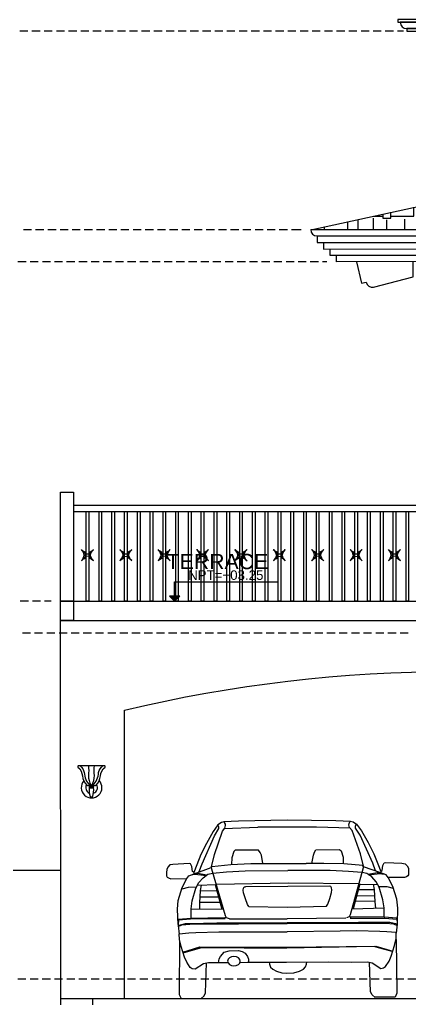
# Model space of a CAD drawing. Header units: metres. Extents: x 14 to 155, y 0 to 125.
# Drawn here: x 128.42 to 131.47, y 114.89 to 122.53 of the extents above; entities that cross this region are included whole.
import ezdxf

# ---------------------------------------------------------------- set-up
doc = ezdxf.new("R2010")
doc.units = ezdxf.units.M
doc.layers.add('PDF2_Geometry', color=7, linetype='Continuous', true_color=0xffbe80)
doc.layers.add('PDF2_Solid Fills', color=7, linetype='Continuous')
doc.layers.add('PDF2_Text', color=255, linetype='Continuous')
doc.styles.add('PDF Arial', font='arial.ttf')

msp = doc.modelspace()

# ---------------------------------------------------------------- linework, layer by layer
at = {"layer": 'PDF2_Geometry', "color": 0, "lineweight": 5}
for points in [[(131.3776, 122.5119), (140.386, 122.5123), (140.386, 122.5326), (131.3776, 122.5323)], [(131.4482, 122.4429), (140.3155, 122.4433), (140.3155, 122.4621), (131.4482, 122.4618)]]:
    msp.add_lwpolyline(points, close=True, dxfattribs=at)
msp.add_lwpolyline([(131.4482, 122.4618), (140.3147, 122.4637, 0.414211), (140.3656, 122.5123), (131.398, 122.5119, 0.414211)], format="xyb", close=True, dxfattribs=at)
at = {"layer": 'PDF2_Geometry', "color": 0, "lineweight": 0}
for points in [[(128.4871, 122.4428), (128.4229, 122.4428)], [(128.5827, 122.4428), (128.5184, 122.4428)], [(128.6767, 122.4428), (128.6141, 122.4428)], [(128.7722, 122.4428), (128.7096, 122.4428)], [(128.8679, 122.4428), (128.8036, 122.4428)], [(128.9634, 122.4428), (128.8992, 122.4428)], [(129.0589, 122.4428), (128.9947, 122.4428)], [(129.153, 122.4428), (129.0903, 122.4428)], [(129.2485, 122.4428), (129.1859, 122.4428)], [(129.344, 122.4428), (129.2798, 122.4428)], [(129.4397, 122.4429), (129.3754, 122.4429)], [(129.5352, 122.4429), (129.471, 122.4429)], [(129.6292, 122.4429), (129.5666, 122.4429)], [(129.7248, 122.4429), (129.6621, 122.4429)], [(129.8203, 122.4429), (129.7561, 122.4429)], [(129.9159, 122.4429), (129.8517, 122.4429)], [(130.0115, 122.4429), (129.9472, 122.4429)], [(130.1055, 122.4429), (130.0429, 122.4429)], [(130.201, 122.4429), (130.1384, 122.4429)], [(130.2966, 122.4429), (130.2323, 122.4429)], [(130.3922, 122.4429), (130.328, 122.4429)], [(130.4877, 122.4429), (130.4235, 122.4429)], [(130.5818, 122.4429), (130.5191, 122.4429)], [(130.6773, 122.4429), (130.6147, 122.4429)], [(130.7728, 122.4429), (130.7086, 122.4429)], [(130.8685, 122.4429), (130.8042, 122.4429)], [(130.964, 122.4429), (130.8998, 122.4429)], [(131.058, 122.4429), (130.9954, 122.4429)], [(131.1536, 122.4429), (131.0909, 122.4429)], [(131.2491, 122.4429), (131.1849, 122.4429)], [(131.3447, 122.4429), (131.2805, 122.4429)], [(131.423, 122.4429), (131.3761, 122.4429)], [(131.3229, 120.9985), (131.5046, 120.9985), (131.5046, 121.0674)], [(131.0675, 120.8919), (131.0675, 120.9718)], [(131.1896, 120.9985), (131.2617, 120.9985)], [(131.1896, 120.8919), (131.1896, 120.9828)], [(131.2617, 121.0141), (131.2617, 120.9828), (131.3229, 120.9828), (131.3229, 121.0283)], [(131.2915, 120.892), (131.2915, 120.9687)], [(131.4341, 120.892), (131.4341, 120.9734)], [(128.5154, 120.8918), (128.4512, 120.8918)], [(128.6109, 120.8918), (128.5467, 120.8918)], [(128.7065, 120.8919), (128.6422, 120.8918)], [(128.8005, 120.8919), (128.7379, 120.8919)], [(128.896, 120.8919), (128.8334, 120.8919)], [(128.9917, 120.8919), (128.9274, 120.8919)], [(129.0872, 120.8919), (129.023, 120.8919)], [(129.1827, 120.8919), (129.1185, 120.8919)], [(129.2768, 120.8919), (129.2141, 120.8919)], [(129.3723, 120.8919), (129.3097, 120.8919)], [(129.4679, 120.8919), (129.4037, 120.8919)], [(129.5635, 120.8919), (129.4993, 120.8919)], [(129.659, 120.8919), (129.5948, 120.8919)], [(129.753, 120.8919), (129.6904, 120.8919)], [(129.8486, 120.8919), (129.786, 120.8919)], [(129.9442, 120.8919), (129.88, 120.8919)], [(130.0397, 120.8919), (129.9755, 120.8919)], [(130.1353, 120.8919), (130.0711, 120.8919)], [(130.2293, 120.8919), (130.1667, 120.8919)], [(130.3249, 120.8919), (130.2622, 120.8919)], [(130.4204, 120.8919), (130.3562, 120.8919)], [(130.516, 120.8919), (130.4518, 120.8919)], [(130.6225, 120.8919), (130.5473, 120.8919)], [(130.7432, 120.8919), (130.7432, 120.9013)], [(130.8043, 120.8919), (130.8043, 120.9155)], [(130.9876, 120.8919), (130.9876, 120.9546)], [(128.4731, 120.6427), (128.4089, 120.6427)], [(128.5671, 120.6427), (128.5044, 120.6427)], [(128.6626, 120.6427), (128.6, 120.6427)], [(128.7582, 120.6427), (128.694, 120.6427)], [(128.8538, 120.6428), (128.7895, 120.6427)], [(128.9493, 120.6428), (128.8851, 120.6428)], [(129.0433, 120.6428), (128.9807, 120.6428)], [(129.1389, 120.6428), (129.0762, 120.6428)], [(129.2345, 120.6428), (129.1703, 120.6428)], [(129.33, 120.6428), (129.2658, 120.6428)], [(129.4256, 120.6428), (129.3613, 120.6428)], [(129.5196, 120.6428), (129.457, 120.6428)], [(129.6151, 120.6428), (129.5525, 120.6428)], [(129.7108, 120.6428), (129.6465, 120.6428)], [(129.8063, 120.6428), (129.7421, 120.6428)], [(129.9018, 120.6428), (129.8376, 120.6428)], [(129.9959, 120.6428), (129.9332, 120.6428)], [(130.0914, 120.6428), (130.0288, 120.6428)], [(130.187, 120.6428), (130.1228, 120.6428)], [(130.2826, 120.6428), (130.2184, 120.6428)], [(130.3781, 120.6428), (130.3139, 120.6428)], [(130.4721, 120.6428), (130.4095, 120.6428)], [(130.5677, 120.6428), (130.5051, 120.6428)], [(130.6633, 120.6428), (130.6007, 120.6428)], [(130.7588, 120.6428), (130.6946, 120.6428)], [(130.8231, 120.6428), (130.7902, 120.6428)], [(128.8429, 118.7424), (134.7727, 118.7426)], [(128.8429, 118.6923), (134.7727, 118.6925)], [(129.6325, 118.0312), (129.6325, 117.992), (129.6325, 118.144), (130.4409, 118.144)], [(128.4904, 117.9919), (128.4262, 117.9919)], [(128.586, 117.9919), (128.5218, 117.9919)], [(128.6675, 117.9919), (128.6173, 117.9919)], [(128.7427, 117.9919), (134.8731, 117.9922)], [(128.5076, 117.7428), (128.4434, 117.7428)], [(128.6017, 117.7428), (128.5391, 117.7428)], [(128.6972, 117.7428), (128.6346, 117.7428)], [(128.7927, 117.7428), (128.7301, 117.7428)], [(128.8884, 117.7428), (128.8242, 117.7428)], [(128.9839, 117.7429), (128.9197, 117.7428)], [(129.0779, 117.7429), (129.0153, 117.7429)], [(129.1735, 117.7429), (129.1109, 117.7429)], [(129.269, 117.7429), (129.2064, 117.7429)], [(129.3646, 117.7429), (129.3004, 117.7429)], [(129.4602, 117.7429), (129.396, 117.7429)], [(129.5542, 117.7429), (129.4916, 117.7429)], [(129.6498, 117.7429), (129.5871, 117.7429)], [(129.7453, 117.7429), (129.6827, 117.7429)], [(129.8409, 117.7429), (129.7767, 117.7429)], [(129.9365, 117.7429), (129.8722, 117.7429)], [(130.0305, 117.7429), (129.9679, 117.7429)], [(130.126, 117.7429), (130.0634, 117.7429)], [(130.2216, 117.7429), (130.1589, 117.7429)], [(130.3172, 117.7429), (130.253, 117.7429)], [(130.4127, 117.7429), (130.3485, 117.7429)], [(130.5068, 117.7429), (130.4441, 117.7429)], [(130.6023, 117.7429), (130.5397, 117.7429)], [(130.6978, 117.7429), (130.6352, 117.7429)], [(130.7935, 117.7429), (130.7292, 117.7429)], [(130.889, 117.7429), (130.8248, 117.7429)], [(130.983, 117.7429), (130.9204, 117.7429)], [(131.0786, 117.7429), (131.0159, 117.7429)], [(131.1741, 117.7429), (131.1115, 117.7429)], [(131.2697, 117.7429), (131.2055, 117.7429)], [(131.3653, 117.7429), (131.301, 117.7429)], [(131.4592, 117.7429), (131.3966, 117.7429)], [(129.0843, 116.7073), (128.8837, 116.7073)], [(128.9949, 116.5412), (128.973, 116.5412), (128.9667, 116.5365), (129.0012, 116.5365), (128.9949, 116.5412), (128.973, 116.5412)], [(129.9225, 115.9178), (129.9444, 116.0149), (130.007, 116.1966), (130.0259, 116.2217), (130.0321, 116.2405), (130.0305, 116.2515), (130.0243, 116.264), (130.0196, 116.2703)], [(129.971, 116.2468), (129.935, 116.1951)], [(129.9444, 116.1606), (129.9789, 116.217), (129.9789, 116.2295), (129.9742, 116.2421)], [(129.9991, 116.264), (129.9709, 116.2468)], [(130.0211, 116.2702), (129.9991, 116.2639)], [(130.0196, 116.2718), (130.1324, 116.2781), (130.5146, 116.2844), (130.8937, 116.2813)], [(130.0211, 116.217), (130.2842, 116.2279)], [(131.0065, 116.2217), (130.7434, 116.2295), (130.5162, 116.2279), (130.2843, 116.2279)], [(130.8937, 116.2812), (131.0081, 116.2765)], [(130.9956, 116.2452), (130.9972, 116.2562), (131.0034, 116.2702), (131.0081, 116.2749)], [(131.0864, 116.0212), (131.0206, 116.2014), (131.0018, 116.2265), (130.9956, 116.2453)], [(131.0049, 116.275), (131.0285, 116.2703)], [(131.0285, 116.2702), (131.0567, 116.2514)], [(131.0849, 116.1669), (131.0489, 116.2218), (131.0489, 116.2358), (131.0536, 116.2484)], [(131.0567, 116.2515), (131.0943, 116.1998), (131.1459, 116.109)], [(129.8268, 115.8817), (129.8488, 115.9412), (129.9443, 116.1605)], [(129.9349, 116.195), (129.8833, 116.101)], [(131.204, 115.888), (131.182, 115.9475), (131.0849, 116.1668)], [(129.8833, 116.1011), (129.8394, 116.0149), (129.8081, 115.9334), (129.7846, 115.8739)], [(131.1459, 116.1089), (131.1898, 116.0211)], [(130.2906, 116.0493), (130.1057, 116.0493), (130.0964, 116.0384), (130.0807, 115.9882)], [(130.3125, 116.0086), (130.3031, 116.0306), (130.2905, 116.0493)], [(130.3235, 115.9444), (130.3126, 116.0086)], [(130.7073, 115.9459), (130.7182, 116.0102)], [(130.7182, 116.0102), (130.7276, 116.0338)], [(130.7277, 116.0337), (130.7387, 116.0509), (130.9236, 116.054), (130.9345, 116.0431), (130.9502, 115.9929)], [(130.9502, 115.993), (130.9518, 115.9428)], [(131.11, 115.924), (131.0864, 116.0211)], [(131.1898, 116.0212), (131.2227, 115.9414)], [(129.6201, 115.9381), (129.5951, 115.9334), (129.5794, 115.9162), (129.5715, 115.8974), (129.5699, 115.8739), (129.5699, 115.8473), (129.5746, 115.8379), (129.5856, 115.8316), (129.6029, 115.8253), (129.7266, 115.8269)], [(129.747, 115.9459), (129.62, 115.938)], [(129.7861, 115.8676), (129.7846, 115.877), (129.7736, 115.8833), (129.7689, 115.9209), (129.7579, 115.9412), (129.747, 115.946)], [(129.9225, 115.9131), (129.9256, 115.9225), (130.0744, 115.9381), (130.2295, 115.9444), (130.3689, 115.9444), (130.5177, 115.946), (130.6619, 115.9444)], [(130.0806, 115.9883), (130.079, 115.9381)], [(131.1084, 115.9193), (131.1053, 115.9287), (130.9564, 115.9428), (130.8013, 115.9459), (130.6619, 115.9443)], [(131.2463, 115.8724), (131.1115, 115.9193), (131.1085, 115.9099)], [(131.2227, 115.9413), (131.2463, 115.8817)], [(131.2463, 115.8755), (131.2479, 115.8848), (131.2572, 115.8911), (131.2619, 115.9287), (131.2729, 115.949), (131.2839, 115.9538), (131.4108, 115.9476), (131.4358, 115.9429), (131.4515, 115.9256), (131.461, 115.9084), (131.4625, 115.8833), (131.4625, 115.8567), (131.4578, 115.8473), (131.4453, 115.8411), (131.4297, 115.8348)], [(129.6608, 115.4696), (129.6561, 115.5887), (129.6624, 115.6561), (129.6921, 115.7563), (129.7297, 115.8268), (129.7454, 115.8472), (129.7861, 115.8644)], [(129.7626, 115.5903), (129.772, 115.6545), (129.8002, 115.7516), (129.8237, 115.7955), (129.8566, 115.8331), (129.8942, 115.8613), (129.9318, 115.8692)], [(129.7908, 115.8582), (129.7642, 115.8535)], [(129.7861, 115.8645), (129.9193, 115.9131), (129.9224, 115.9037)], [(129.8833, 115.8536), (129.8144, 115.8676), (129.7908, 115.8676)], [(129.8817, 115.8488), (129.7908, 115.8581)], [(129.9225, 115.9036), (130.029, 115.5401), (130.0369, 115.5245), (130.0588, 115.5151)], [(129.9334, 115.8692), (130.0384, 115.8786)], [(130.0383, 115.8786), (130.184, 115.8865)], [(130.184, 115.8864), (130.5177, 115.8911)], [(130.8483, 115.8896), (130.5177, 115.8912)], [(131.099, 115.8754), (130.9925, 115.8833), (130.8484, 115.8896)], [(131.1084, 115.9099), (131.0066, 115.5449)], [(131.2713, 115.5277), (131.2713, 115.5982), (131.2619, 115.6624), (131.2322, 115.7596), (131.2087, 115.8019), (131.1758, 115.8394), (131.1366, 115.8677), (131.099, 115.8755)], [(131.1475, 115.8614), (131.2165, 115.8755), (131.2416, 115.8755)], [(131.1491, 115.8567), (131.24, 115.8661), (131.2666, 115.8614)], [(131.3402, 115.7643), (131.3026, 115.8348), (131.287, 115.8551), (131.2462, 115.8724)], [(129.9601, 115.7783), (129.8128, 115.7736)], [(129.8363, 115.7329), (129.8442, 115.7752)], [(129.9506, 115.7799), (130.0039, 115.5872)], [(131.0708, 115.7862), (130.5209, 115.7909), (129.9616, 115.7799)], [(130.8609, 115.7188), (130.8639, 115.7391), (130.8593, 115.7548), (130.8546, 115.7657), (130.8468, 115.7673), (130.5194, 115.7642), (130.1872, 115.7626)], [(131.0817, 115.7862), (131.0301, 115.5919)], [(131.0724, 115.7846), (131.2196, 115.7815)], [(131.1961, 115.7407), (131.1882, 115.783)], [(131.2259, 115.7659), (131.2917, 115.7643)], [(131.2917, 115.7643), (131.3433, 115.7533)], [(131.4296, 115.8348), (131.3058, 115.8348)], [(131.3763, 115.4776), (131.3794, 115.5966), (131.37, 115.6655), (131.3403, 115.7643)], [(129.7407, 115.7563), (129.689, 115.7454)], [(129.8065, 115.7595), (129.7407, 115.7564)], [(129.8315, 115.6389), (129.8362, 115.7329)], [(129.8363, 115.7313), (129.9633, 115.7329)], [(130.1731, 115.7157), (130.1684, 115.736), (130.1731, 115.7517), (130.1778, 115.7626), (130.1871, 115.7626)], [(130.2139, 115.6092), (130.2029, 115.6248), (130.1872, 115.6687), (130.1732, 115.7157)], [(130.2138, 115.6092), (130.513, 115.6045), (130.8201, 115.6124), (130.831, 115.628), (130.8467, 115.6719), (130.8609, 115.7189)], [(131.1977, 115.6922), (131.0567, 115.6906)], [(131.1961, 115.7392), (131.0692, 115.7392)], [(131.2055, 115.5966), (131.2024, 115.6468), (131.1961, 115.7408)], [(129.83, 115.5903), (129.8316, 115.6389)], [(129.8315, 115.642), (129.9866, 115.642)], [(129.8347, 115.6843), (129.9757, 115.6843)], [(131.2024, 115.6499), (131.0473, 115.6483)], [(129.7642, 115.5198), (129.7626, 115.5903), (130.0133, 115.5872)], [(131.0066, 115.545), (130.9987, 115.5293)], [(131.0207, 115.5919), (131.2714, 115.5982)], [(129.6639, 115.5104), (129.6608, 115.4618), (129.6686, 115.3929)], [(130.029, 115.5135), (129.7579, 115.5104), (129.6639, 115.5025), (129.6623, 115.5104)], [(129.6623, 115.4618), (129.6623, 115.454), (129.6905, 115.4649), (129.7517, 115.4712), (130.5146, 115.4759), (131.2839, 115.4791)], [(129.6624, 115.5104), (129.7626, 115.5183), (130.0243, 115.523), (130.029, 115.5151)], [(129.6624, 115.4618), (129.7188, 115.4759)], [(129.7188, 115.4759), (129.7548, 115.4775)], [(129.7548, 115.4775), (129.9633, 115.4806)], [(129.9632, 115.4806), (130.5146, 115.4822)], [(130.0619, 115.5135), (130.5131, 115.5119)], [(130.9721, 115.5183), (130.5131, 115.512)], [(131.2807, 115.4854), (131.0724, 115.4854), (130.5146, 115.4823)], [(130.9988, 115.5292), (130.9768, 115.5198)], [(131.2729, 115.5261), (131.0112, 115.5292), (131.0066, 115.5198)], [(131.0066, 115.5183), (131.2776, 115.5183), (131.37, 115.5105), (131.3716, 115.5183), (131.2729, 115.5262)], [(131.2839, 115.4792), (131.345, 115.4729), (131.3732, 115.4619), (131.3732, 115.4713), (131.3168, 115.4838), (131.2808, 115.4854)], [(131.37, 115.5198), (131.3747, 115.4713), (131.3669, 115.4008)], [(129.6718, 115.3506), (129.6687, 115.396), (129.7439, 115.4039), (129.7987, 115.4055)], [(129.7986, 115.4054), (129.9788, 115.4117), (130.1073, 115.4117), (130.513, 115.4117)], [(131.0583, 115.418), (130.9283, 115.4164), (130.5131, 115.4117)], [(130.8342, 115.1768), (131.0191, 115.1752), (131.1413, 115.1768), (131.1789, 115.1689), (131.2447, 115.125), (131.2666, 115.1297), (131.2823, 115.1407), (131.3105, 115.1815), (131.3277, 115.2222), (131.3528, 115.3036), (131.3654, 115.3601), (131.3669, 115.4056)], [(131.2933, 115.4117), (131.2384, 115.4133), (131.0582, 115.418)], [(131.3669, 115.4055), (131.2934, 115.4117)], [(129.6718, 115.3444), (129.6687, 114.9229), (129.6844, 114.8916)], [(129.711, 115.2143), (129.6844, 115.2958), (129.6718, 115.3506)], [(131.3654, 115.3522), (131.3717, 114.9324), (131.3576, 114.9011)], [(129.6968, 115.2519), (129.8315, 115.2942), (130.5084, 115.2911), (131.2055, 115.3005), (131.3402, 115.2599)], [(129.7015, 115.2472), (129.8269, 115.2848), (129.8441, 115.2895), (130.5084, 115.2849)], [(129.9773, 115.1705), (129.982, 115.2018), (129.9914, 115.219), (130.0212, 115.2519), (130.0588, 115.2629)], [(130.0587, 115.2629), (130.1323, 115.2645)], [(130.1324, 115.2644), (130.1606, 115.2581), (130.1841, 115.2441), (130.2045, 115.2189), (130.2108, 115.1986), (130.2123, 115.1736)], [(131.2103, 115.2912), (131.193, 115.2959), (130.5084, 115.2849)], [(131.3355, 115.2567), (131.2102, 115.2912)], [(129.8598, 115.1626), (129.794, 115.1187), (129.772, 115.1218), (129.7564, 115.1328), (129.7281, 115.1736), (129.7109, 115.2142)], [(130.0509, 115.1705), (130.0196, 115.1705), (129.8975, 115.1705), (129.8599, 115.1626)], [(129.8754, 114.9354), (129.8817, 115.1689)], [(130.1449, 115.172), (130.2044, 115.1736), (130.5084, 115.1736), (130.8342, 115.1767)], [(130.3721, 115.1752), (130.3752, 115.1579), (130.3831, 115.136), (130.4003, 115.1187), (130.4301, 115.1031), (130.4708, 115.0921), (130.5115, 115.089), (130.5648, 115.0921), (130.6087, 115.1031), (130.64, 115.1187), (130.6572, 115.1376), (130.6635, 115.1595), (130.6666, 115.1767)], [(131.2008, 114.8995), (131.1773, 114.9183), (131.1663, 114.9433), (131.1569, 115.1752)], [(128.4717, 115.042), (128.4091, 115.042)], [(128.5673, 115.042), (128.5047, 115.042)], [(128.6628, 115.042), (128.5986, 115.042)], [(128.7584, 115.042), (128.6942, 115.042)], [(128.8524, 115.042), (128.7898, 115.042)], [(128.948, 115.042), (128.8854, 115.042)], [(129.0436, 115.042), (128.9809, 115.042)], [(129.1391, 115.042), (129.0749, 115.042)], [(129.2347, 115.042), (129.1705, 115.042)], [(129.3287, 115.042), (129.266, 115.042)], [(129.4243, 115.042), (129.3617, 115.042)], [(129.5198, 115.042), (129.4572, 115.042)], [(129.6154, 115.042), (129.5511, 115.042)], [(129.711, 115.042), (129.6468, 115.042)], [(129.8049, 115.042), (129.7423, 115.042)], [(129.9006, 115.042), (129.8379, 115.042)], [(129.9961, 115.042), (129.9335, 115.042)], [(130.0916, 115.042), (130.0274, 115.042)], [(130.1873, 115.042), (130.123, 115.042)], [(130.2812, 115.042), (130.2186, 115.042)], [(130.3768, 115.042), (130.3142, 115.042)], [(130.4724, 115.042), (130.4097, 115.042)], [(130.5679, 115.042), (130.5037, 115.042)], [(130.6635, 115.042), (130.5993, 115.042)], [(130.7575, 115.0421), (130.6948, 115.0421)], [(130.8531, 115.0421), (130.7905, 115.0421)], [(130.9486, 115.0421), (130.886, 115.0421)], [(131.0442, 115.0421), (130.9799, 115.0421)], [(131.1398, 115.0421), (131.0756, 115.0421)], [(131.2337, 115.0421), (131.1711, 115.0421)], [(131.3294, 115.0421), (131.2667, 115.0421)], [(131.4249, 115.0421), (131.3623, 115.0421)], [(131.5204, 115.0421), (131.4562, 115.0421)], [(129.6844, 114.8915), (129.841, 114.8915), (129.8646, 114.9119), (129.8755, 114.9354)], [(128.995, 114.4623), (128.995, 114.8916)], [(131.3575, 114.9011), (131.2024, 114.9011)]]:
    msp.add_lwpolyline(points, dxfattribs=at)
at = {"layer": 'PDF2_Geometry', "color": 0, "lineweight": 5}
for points in [[(134.8133, 120.8921), (130.6977, 120.8919), (135.8833, 122.017), (141.8461, 120.8924), (139.7577, 120.8923)], [(134.6489, 120.8419), (130.7479, 120.8418), (130.7479, 120.7916)], [(130.7479, 120.7917), (134.4828, 120.7918)], [(130.798, 120.7917), (130.798, 120.7416), (134.3183, 120.7417)], [(130.8481, 120.7416), (130.8481, 120.693), (134.1538, 120.6931)], [(133.9877, 120.6429), (130.8983, 120.6428), (130.8983, 120.693)], [(128.7428, 114.8915), (128.7427, 117.8416), (134.8731, 117.8418)], [(123.9942, 115.8924), (128.7428, 115.8926)], [(123.2281, 114.6923), (128.7428, 114.6926), (128.7428, 114.8915), (134.8731, 114.8917), (134.8731, 114.6928), (145.9495, 114.6932)]]:
    msp.add_lwpolyline(points, dxfattribs=at)
at = {"layer": 'PDF2_Geometry', "color": 0, "lineweight": 0}
for points in [[(131.0565, 120.6428), (131.0957, 120.4752), (131.1301, 120.4831, 0.41412), (131.1897, 120.4439), (131.4983, 120.5254), (131.4983, 120.6429)], [(128.9049, 118.3089, 0.153492), (128.9276, 118.3521, 0.150269), (128.9049, 118.3958)], [(128.9627, 118.3429, 0.415761), (128.9729, 118.3523), (128.9713, 118.3531, 0.415761), (128.9635, 118.3601), (128.9401, 118.3601), (128.9056, 118.3946, 0.131654), (128.9413, 118.3739)], [(128.9622, 118.3307, -0.131654), (128.9996, 118.3084), (128.9635, 118.3414), (128.9409, 118.3429, -0.415761), (128.9322, 118.3523), (128.9322, 118.3508, -0.415761), (128.9409, 118.3617)], [(128.9987, 118.3088, -0.150269), (128.9759, 118.3526, -0.153492), (128.9995, 118.3946), (128.965, 118.3601)], [(129.2636, 118.3429, 0.415761), (129.2722, 118.3524), (129.2722, 118.3531, 0.415761), (129.2643, 118.3601), (129.2393, 118.3601), (129.2064, 118.3946, -0.150269), (129.2285, 118.3526)], [(129.233, 118.3524), (129.233, 118.3508, -0.415761), (129.24, 118.3617)], [(129.298, 118.3089, -0.150269), (129.2752, 118.3526, -0.153492), (129.2988, 118.3946), (129.2659, 118.3601)], [(129.5049, 118.309, 0.153492), (129.5277, 118.3521, 0.150269), (129.5049, 118.3958)], [(129.5628, 118.3429, 0.415761), (129.5729, 118.3524), (129.5714, 118.3531, 0.415761), (129.5636, 118.3601), (129.5401, 118.3601), (129.5056, 118.3946, 0.131654), (129.5414, 118.3739)], [(129.5623, 118.3307, -0.131654), (129.5997, 118.3084), (129.5636, 118.3414), (129.5409, 118.3429, -0.415761), (129.5323, 118.3524), (129.5323, 118.3508, -0.415761), (129.5409, 118.3617)], [(129.5987, 118.3089, -0.150269), (129.5759, 118.3527, -0.153492), (129.5996, 118.3947), (129.5651, 118.3601)], [(129.8636, 118.3429, 0.415761), (129.8722, 118.3524), (129.8722, 118.3531, 0.415761), (129.8643, 118.3602), (129.8393, 118.3602), (129.8064, 118.3947, -0.150269), (129.8285, 118.3527)], [(129.833, 118.3524), (129.833, 118.3508, -0.415761), (129.8401, 118.3618)], [(129.898, 118.3089, -0.150269), (129.8752, 118.3527, -0.153492), (129.8988, 118.3947), (129.8659, 118.3602)], [(130.1049, 118.309, 0.153492), (130.1277, 118.3521, 0.150269), (130.1049, 118.3958)], [(130.1628, 118.3429, 0.415761), (130.173, 118.3524), (130.1715, 118.3531, 0.415761), (130.1636, 118.3602), (130.1402, 118.3602), (130.1057, 118.3947, 0.131654), (130.1414, 118.374)], [(130.1623, 118.3307, -0.131654), (130.1997, 118.3084), (130.1636, 118.3414), (130.1409, 118.3429, -0.415761), (130.1323, 118.3524), (130.1323, 118.3508, -0.415761), (130.1409, 118.3618)], [(130.1988, 118.3089, -0.150269), (130.176, 118.3527, -0.153492), (130.1996, 118.3947), (130.1651, 118.3602)], [(130.4636, 118.3429, 0.415761), (130.4722, 118.3524), (130.4722, 118.3532, 0.415761), (130.4644, 118.3602), (130.4393, 118.3602), (130.4064, 118.3947, -0.150269), (130.4285, 118.3527)], [(130.433, 118.3524), (130.433, 118.3508, -0.415761), (130.4401, 118.3618)], [(130.498, 118.3089, -0.150269), (130.4752, 118.3527, -0.153492), (130.4989, 118.3947), (130.466, 118.3602)], [(130.7049, 118.309, 0.153492), (130.7277, 118.3521, 0.150269), (130.7049, 118.3958)], [(130.7629, 118.3429, 0.415761), (130.773, 118.3524), (130.7715, 118.3532, 0.415761), (130.7636, 118.3602), (130.7402, 118.3602), (130.7057, 118.3947, 0.131654), (130.7414, 118.374)], [(130.7623, 118.3308, -0.131654), (130.7997, 118.3084), (130.7636, 118.3414), (130.7409, 118.3429, -0.415761), (130.7323, 118.3524), (130.7323, 118.3508, -0.415761), (130.7409, 118.3618)], [(130.7988, 118.3089, -0.150269), (130.776, 118.3527, -0.153492), (130.7996, 118.3947), (130.7651, 118.3602)], [(131.0636, 118.343, 0.415761), (131.0723, 118.3524), (131.0723, 118.3532, 0.415761), (131.0644, 118.3602), (131.0394, 118.3602), (131.0064, 118.3947, -0.150269), (131.0286, 118.3527)], [(131.0331, 118.3524), (131.0331, 118.3508, -0.415761), (131.0401, 118.3618)], [(131.098, 118.3089, -0.150269), (131.0753, 118.3527, -0.153492), (131.0989, 118.3947), (131.066, 118.3602)], [(131.305, 118.309, 0.153492), (131.3277, 118.3522, 0.150269), (131.305, 118.3958)], [(131.3629, 118.343, 0.415761), (131.3731, 118.3524), (131.3715, 118.3532, 0.415761), (131.3636, 118.3602), (131.3402, 118.3602), (131.3057, 118.3947, 0.131654), (131.3414, 118.374)], [(131.3624, 118.3308, -0.131654), (131.3997, 118.3085), (131.3636, 118.3415), (131.341, 118.343, -0.415761), (131.3323, 118.3524), (131.3323, 118.3508, -0.415761), (131.341, 118.3618)], [(131.3988, 118.3089, -0.150269), (131.376, 118.3527, -0.153492), (131.3997, 118.3947), (131.3652, 118.3602)], [(128.94, 118.3429), (128.9055, 118.3084, -0.131654), (128.9413, 118.3307)], [(129.2056, 118.3089, 0.153492), (129.2314, 118.3515, 0.415761), (129.2409, 118.3414), (129.2659, 118.3429), (129.2988, 118.3084, 0.131654), (129.2615, 118.3307)], [(129.2393, 118.3429), (129.2064, 118.3084, -0.131654), (129.2421, 118.3307)], [(129.54, 118.3429), (129.5055, 118.3084, -0.131654), (129.5414, 118.3307)], [(129.8056, 118.309, 0.153492), (129.8314, 118.3515, 0.415761), (129.8409, 118.3414), (129.8659, 118.3429), (129.8988, 118.3084, 0.131654), (129.8615, 118.3307)], [(129.8393, 118.3429), (129.8064, 118.3084, -0.131654), (129.8421, 118.3307)], [(130.1401, 118.3429), (130.1056, 118.3084, -0.131654), (130.1414, 118.3307)], [(130.4057, 118.309, 0.153492), (130.4315, 118.3516, 0.415761), (130.4409, 118.3414), (130.466, 118.3429), (130.4989, 118.3084, 0.131654), (130.4615, 118.3307)], [(130.4393, 118.3429), (130.4064, 118.3084, -0.131654), (130.4421, 118.3307)], [(130.7401, 118.3429), (130.7056, 118.3084, -0.131654), (130.7414, 118.3308)], [(131.0058, 118.309, 0.153492), (131.0316, 118.3516, 0.415761), (131.0409, 118.3415), (131.066, 118.343), (131.0989, 118.3085, 0.131654), (131.0616, 118.3308)], [(131.0394, 118.343), (131.0064, 118.3085, -0.131654), (131.0422, 118.3308)], [(131.3401, 118.343), (131.3056, 118.3085, -0.131654), (131.3414, 118.3308)], [(128.8776, 116.6975, -0.186803), (128.9135, 116.6279, 0.193869), (128.9466, 116.5561)], [(128.8942, 116.7081, -0.146146), (128.9276, 116.6549, 0.188371), (128.9702, 116.5549)], [(128.9526, 116.5538), (129.0153, 116.5538, 0.198661), (129.0194, 116.5573, 0.193869), (129.0529, 116.6279, -0.185583), (129.0903, 116.6976, 0.266525), (129.0896, 116.7037)], [(128.9601, 116.7086, -0.058481), (128.9591, 116.6319, 0.112002), (128.9807, 116.5547)], [(128.9857, 116.5547, 0.112002), (129.0073, 116.6319, -0.057553), (129.0062, 116.7085)], [(128.9961, 116.5549, 0.188371), (129.0387, 116.6549, -0.14769), (129.0722, 116.708)], [(128.9659, 116.5374, 0.097061), (128.9727, 116.4683, 0.361607), (128.9932, 116.4686, 0.097061), (129.0005, 116.5375)]]:
    msp.add_lwpolyline(points, format="xyb", dxfattribs=at)
for points in [[(128.7426, 118.8427), (128.8429, 118.8427), (128.8429, 117.992), (128.7427, 117.9919)], [(128.9432, 118.6923), (128.962, 118.6923), (128.9621, 117.992), (128.9432, 117.992)], [(129.0434, 118.6923), (129.0623, 118.6923), (129.0623, 117.992), (129.0434, 117.992)], [(129.1421, 118.6923), (129.1625, 118.6923), (129.1625, 117.992), (129.1422, 117.992)], [(129.2424, 118.6923), (129.2627, 118.6923), (129.2627, 117.992), (129.2424, 117.992)], [(129.3427, 118.6923), (129.363, 118.6923), (129.363, 117.992), (129.3427, 117.992)], [(129.4429, 118.6923), (129.4632, 118.6923), (129.4633, 117.992), (129.4429, 117.992)], [(129.5432, 118.6923), (129.5621, 118.6923), (129.5621, 117.992), (129.5432, 117.992)], [(129.6434, 118.6923), (129.6623, 118.6923), (129.6623, 117.992), (129.6435, 117.992)], [(129.7422, 118.6923), (129.7625, 118.6923), (129.7625, 117.992), (129.7422, 117.992)], [(129.8424, 118.6923), (129.8627, 118.6923), (129.8628, 117.992), (129.8424, 117.992)], [(129.9427, 118.6923), (129.963, 118.6923), (129.9631, 117.992), (129.9427, 117.992)], [(130.0429, 118.6923), (130.0633, 118.6923), (130.0633, 117.992), (130.0429, 117.992)], [(130.1432, 118.6923), (130.1621, 118.6923), (130.1621, 117.992), (130.1433, 117.992)], [(130.2435, 118.6923), (130.2623, 118.6923), (130.2623, 117.992), (130.2435, 117.992)], [(130.3422, 118.6924), (130.3625, 118.6924), (130.3626, 117.992), (130.3422, 117.992)], [(130.4424, 118.6924), (130.4628, 118.6924), (130.4628, 117.992), (130.4424, 117.992)], [(130.5427, 118.6924), (130.5631, 118.6924), (130.5631, 117.992), (130.5428, 117.992)], [(130.6429, 118.6924), (130.6633, 118.6924), (130.6633, 117.992), (130.643, 117.992)], [(130.7433, 118.6924), (130.7621, 118.6924), (130.7621, 117.992), (130.7433, 117.992)], [(130.8435, 118.6924), (130.8623, 118.6924), (130.8624, 117.992), (130.8435, 117.992)], [(130.9422, 118.6924), (130.9626, 118.6924), (130.9626, 117.992), (130.9422, 117.992)], [(131.0425, 118.6924), (131.0629, 118.6924), (131.0629, 117.992), (131.0426, 117.992)], [(131.1428, 118.6924), (131.1631, 118.6924), (131.1631, 117.992), (131.1428, 117.992)], [(131.243, 118.6924), (131.2633, 118.6924), (131.2633, 117.992), (131.243, 117.992)], [(131.3433, 118.6924), (131.3621, 118.6924), (131.3622, 117.992), (131.3433, 117.992)], [(131.4435, 118.6924), (131.4624, 118.6924), (131.4624, 117.9921), (131.4435, 117.9921)], [(128.7427, 117.9919), (128.8429, 117.992), (128.8429, 117.8416), (128.7427, 117.8416)], [(129.5933, 118.0312), (129.6732, 118.0312), (129.6325, 117.992)], [(129.6325, 117.992), (129.6732, 118.0312), (129.5933, 118.0312)]]:
    msp.add_lwpolyline(points, close=True, dxfattribs=at)
at = {"layer": 'PDF2_Geometry', "color": 0, "lineweight": 5}
msp.add_lwpolyline([(129.2425, 114.8915), (129.2424, 117.1428, -0.116972), (134.3733, 117.143), (134.3734, 114.8917)], format="xyb", dxfattribs=at)
msp.add_arc((130.747, 120.8927), 0.0493, 180.00243, 270.00197, dxfattribs=at)
at = {"layer": 'PDF2_Geometry', "color": 0, "lineweight": 0}
for centre, radius, start, end in [((128.9408, 118.4533), 0.0823, 285.1223, 315.12266), ((129.2635, 118.4534), 0.0823, 224.88174, 254.8821), ((129.24, 118.4534), 0.0823, 285.1223, 315.12266), ((129.5409, 118.4534), 0.0823, 285.1223, 315.12266), ((129.8636, 118.4534), 0.0823, 224.88174, 254.8821), ((129.8401, 118.4534), 0.0823, 285.1223, 315.12266), ((130.1409, 118.4534), 0.0823, 285.1223, 315.12266), ((130.4636, 118.4534), 0.0823, 224.88174, 254.8821), ((130.4401, 118.4534), 0.0823, 285.1223, 315.12266), ((130.7409, 118.4534), 0.0823, 285.1223, 315.12266), ((131.0636, 118.4534), 0.0823, 224.88174, 254.8821), ((131.0401, 118.4534), 0.0823, 285.1223, 315.12266), ((131.341, 118.4534), 0.0823, 285.1223, 315.12266), ((128.9847, 116.5373), 0.0806, 139.30585, 42.22264), ((128.9846, 116.5374), 0.046, 150.87029, 247.06074), ((128.9832, 116.8664), 0.3142, 266.79446, 273.20994), ((128.9849, 116.5371), 0.046, 288.55666, 31.04368)]:
    msp.add_arc(centre, radius, start, end, dxfattribs=at)
for points in [[(128.8767, 116.7037), (128.8755, 116.7015), (128.8756, 116.6988), (128.8769, 116.6966)], [(128.8829, 116.7073), (128.8804, 116.7073), (128.878, 116.7059), (128.8767, 116.7037)], [(129.0896, 116.7037), (129.0883, 116.7059), (129.086, 116.7073), (129.0834, 116.7073)], [(128.947, 116.5572), (128.9483, 116.556), (128.95, 116.5553), (128.9519, 116.5553)], [(128.9563, 116.5555), (128.9513, 116.5545), (128.9552, 116.5534), (128.9656, 116.5527)], [(128.9684, 116.5457), (128.9674, 116.548), (128.9657, 116.5501), (128.9637, 116.5517)], [(128.9691, 116.5461), (128.97, 116.5443), (128.9715, 116.5429), (128.9733, 116.542)], [(128.9946, 116.542), (128.9964, 116.5429), (128.9978, 116.5443), (128.9988, 116.5461)], [(129.0027, 116.5518), (129.0007, 116.5502), (128.9991, 116.5481), (128.998, 116.5458)], [(129.0007, 116.5527), (129.0111, 116.5534), (129.0149, 116.5545), (129.01, 116.5555)], [(130.0477, 115.1827), (130.0476, 115.1623), (130.0695, 115.1456), (130.0968, 115.1453)], [(130.0974, 115.219), (130.0702, 115.2192), (130.0479, 115.203), (130.0477, 115.1827)], [(130.0968, 115.1453), (130.124, 115.1451), (130.1463, 115.1614), (130.1465, 115.1817)], [(130.1465, 115.1817), (130.1467, 115.2021), (130.1247, 115.2188), (130.0974, 115.219)]]:
    msp.add_open_spline(points, degree=3, dxfattribs=at)
at = {"layer": 'PDF2_Solid Fills', "color": 0, "transparency": 33554559}
msp.add_solid([(129.5933, 118.0312), (129.6325, 117.9919), (129.6732, 118.0312)], dxfattribs=at)

# ---------------------------------------------------------------- texts
at = {"layer": 'PDF2_Text', "color": 0, "attachment_point": 7, "rotation": 0.0022, "style": 'PDF Arial'}
for s, insert, char_height in [('TERRACE', (129.5714, 118.2408), 0.11895), ('NPT=+03.25', (129.7391, 118.1576), 0.07435)]:
    msp.add_mtext(s, dxfattribs=dict(at, insert=insert, char_height=char_height))

doc.saveas('drawing.dxf')
